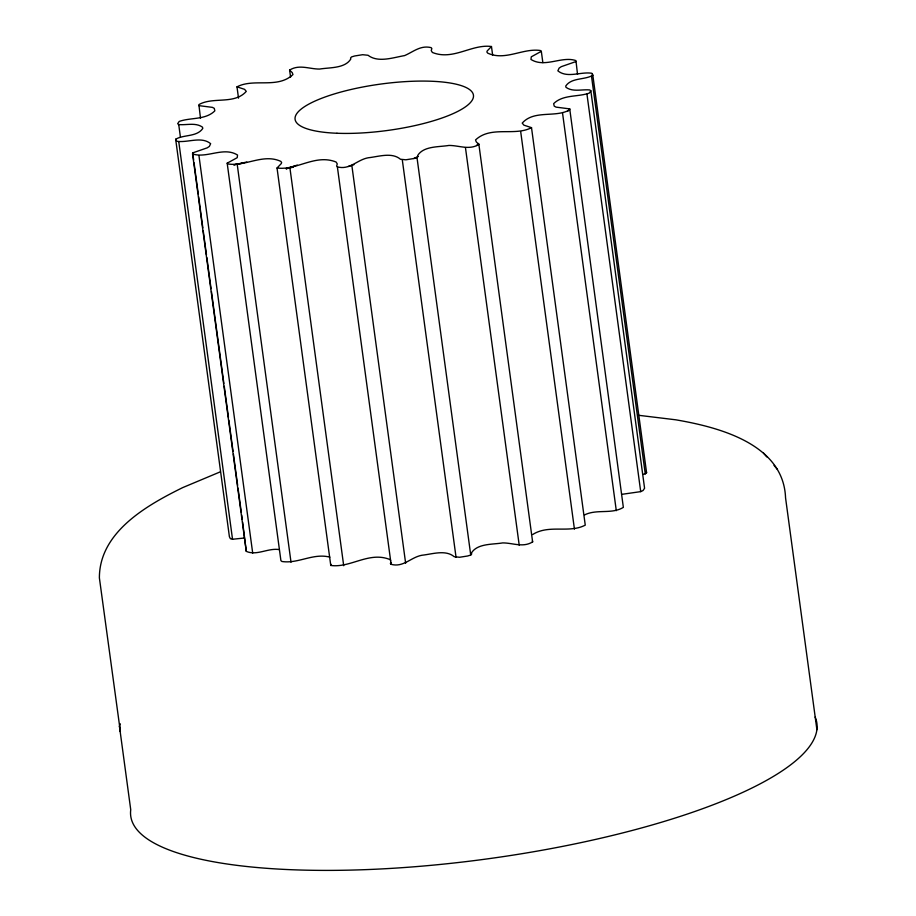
<?xml version="1.0" encoding="UTF-8"?>
<svg xmlns="http://www.w3.org/2000/svg" width="916" height="916" viewBox="0 0 916 916"><rect width="100%" height="100%" fill="white"/><g stroke="black" fill="none" stroke-linecap="round" stroke-linejoin="round"><path stroke-width="1.37" d="M200.501 118.347L198.886 104.607C213.096 96.478 234.324 104.893 246.278 91.394L244.572 89.333L236.992 86.848C253.961 77.917 277.479 89.115 292.948 74.574L292.238 72.627L289.616 70.074C299.211 64.063 309.425 69.124 319.558 69.066C329.634 67.36 344.908 68.631 350.828 58.979L350.53 58.029L351.504 56.941L354.641 55.979L362.633 54.708L368.026 55.258C378.056 63.032 393.204 57.536 404.609 55.59C413.311 51.846 420.639 44.998 431.127 47.643L431.848 48.537L431.23 50.609L432.398 52.475C453.225 60.834 471.683 43.808 491.468 46.521L492.625 55.006M279.369 549.623C268.251 547.688 256.824 556.058 246.29 551.375L192.555 153.911L192.704 152.88L207.188 147.854L209.386 146.4L210.634 143.675C201.176 135.923 187.517 143.102 176.651 141.224L175.666 139.232C183.795 134.389 196.883 137.148 202.791 128.435L202.482 127.152C195.658 122.263 186.509 125.343 178.723 124.553L177.658 123.717L179.192 121.439C190.665 117.305 205.47 120.168 214.848 110.859L214.275 108.34L212.398 107.367L198.772 105.615M246.29 551.375L242.614 522.063M577.527 74.356L575.946 60.605C561.76 55.739 544.94 68.208 530.971 59.46L531.28 56.826L541.322 51.33L540.291 50.495C522.899 47.941 505.082 61.212 487.69 53.128L486.854 51.949L487.266 50.872L491.468 46.521M815.148 717.045A346.191 90.18 -7.7 0 1 486.213 859.036A346.191 90.18 -7.7 0 1 130.736 809.744L119.446 726.216L120.397 723.869M390.663 560.409L389.85 559.504C369.011 551.134 350.553 568.172 330.768 565.458L277.033 167.994L281.246 163.632L281.647 162.556L280.811 161.376C263.419 153.293 245.602 166.575 228.21 164.01L227.179 163.174L237.221 157.678L237.53 155.044C223.561 146.297 206.741 158.766 192.555 153.911M330.768 565.458L331.226 564.416M575.798 61.624L561.313 66.65L559.115 68.105L557.867 70.83C567.325 78.581 580.984 71.402 591.851 73.28L592.503 74.253L591.53 76.371L645.265 473.847L643.078 474.442M390.949 562.39L390.388 563.443L391.121 564.325C403.418 567.737 410.906 557.168 421.99 555.245C432.123 554.169 445.623 549.405 454.221 556.722L459.603 557.26L467.607 556.001L470.732 555.039L471.717 553.951L471.408 553.001C477.328 543.337 492.613 544.608 502.689 542.913C512.823 542.856 523.025 547.917 532.62 541.906L478.885 144.43L476.263 141.877L475.553 139.93C491.022 125.389 514.54 136.587 531.509 127.656L523.929 125.171L522.223 123.11C534.177 109.611 555.405 118.027 569.615 109.897L569.729 108.889L556.104 107.138L554.226 106.164L553.653 103.645C563.031 94.348 577.836 97.199 589.309 93.077L590.843 90.787L589.778 89.951C581.992 89.161 572.844 92.241 566.019 87.352L565.71 86.081C571.618 77.368 584.706 80.127 592.835 75.272L592.503 74.253M277.033 167.994C296.818 170.697 315.276 153.67 336.103 162.029L337.271 163.895L336.653 165.968L337.374 166.861C349.683 170.261 357.16 159.705 368.255 157.77C378.388 156.705 391.888 151.93 400.475 159.258L405.868 159.796L413.86 158.525L416.998 157.563L417.971 156.476L417.673 155.525C423.593 145.873 438.867 147.144 448.943 145.438C459.076 145.381 469.29 150.442 478.885 144.43M567.794 111.088L569.729 108.889L623.349 507.372C611.819 514.552 596.785 508.769 584.523 514.929M476.572 145.518L478.69 143.457M645.265 473.847L646.582 472.736L592.835 75.272M413.86 158.525L417.971 156.476M621.872 494.331L640.708 491.629L643.043 490.541L644.578 488.251L590.843 90.787M532.665 534.543C548.879 524.112 569.248 533.604 585.255 525.131L531.509 127.656M220.195 471.889L182.673 487.621C146.995 505.208 99.352 531.99 99.386 577.881L120.374 731.678L119.446 726.216M292.902 167.262L286.181 168.704L297.253 165.086M348.263 166.517L353.954 164.685M286.181 168.704L294.849 166.174M227.179 163.174L280.914 560.649L281.945 561.485C297.986 564.038 313.364 552.749 329.852 557.157M246.828 162.018L233.706 164.88L243.633 162.968M243.702 538.081L232.527 539.261L230.385 538.7L229.401 536.707L175.666 139.232M637.616 415.177L675.768 419.803C718.35 427.119 783.535 443.756 785.55 497.812L816.9 729.663M763.486 453.019L766.795 456.901M774.043 465.408L777.432 469.404M646.238 471.717L646.582 472.736M532.436 540.932L532.62 541.906M586.961 94.153L640.708 491.629M562.561 113.218L616.296 510.681M541.322 51.33L542.856 62.643M520.7 131.698L574.435 529.162M465.477 147.774L519.223 545.249M416.998 157.563L470.732 555.039M402.307 159.899L456.054 557.363M351.893 165.773L405.639 563.248M337.374 166.861L391.121 564.325M289.616 70.074L290.578 77.15M289.971 168.258L343.706 565.733M236.992 86.848L238.515 98.161M237.267 164.766L291.013 562.241M198.955 155.651L252.701 553.115M192.704 152.88L193.654 159.956M194.043 162.785L198.245 193.906M198.635 196.734L202.837 227.855M203.215 230.683L206.466 254.728M206.856 257.556L211.058 288.677M211.447 291.506L223.87 383.449M224.26 386.277L228.462 417.398M228.851 420.226L233.053 451.336M233.431 454.176L237.645 485.285M238.023 488.114L241.274 512.159M241.664 514.998L242.236 519.235M178.723 124.553L180.441 137.286M178.78 141.785L232.527 539.261M336.974 133.255A90.008 23.45 -7.7 0 0 473.446 96.844A90.008 23.45 -7.7 0 0 342.321 91.657A90.008 23.45 -7.7 0 0 336.974 133.255"/></g></svg>
